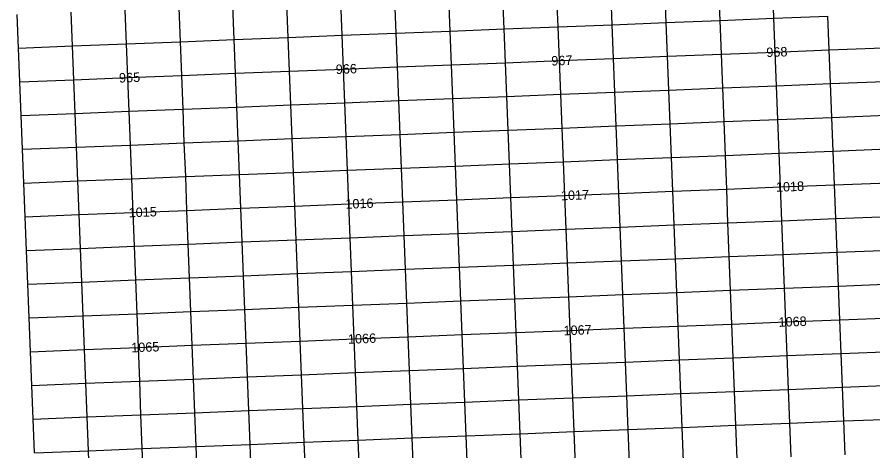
# Model space of a CAD drawing. Extents: x 4542758 to 4575999, y 5384660 to 5413937.
# Drawn here: x 4542994 to 4549331, y 5403450 to 5406662 of the extents above; entities that cross this region are included whole.
import ezdxf

# ---------------------------------------------------------------- set-up
doc = ezdxf.new("R2010")
doc.units = 0
for name, color, linetype in [('eW', 7, 'Continuous'), ('oczyszczalnie', 7, 'Continuous'), ('os - Grabie', 7, 'Continuous'), ('zbiorniki wody', 7, 'Continuous')]:
    doc.layers.add(name, color=color, linetype=linetype)

msp = doc.modelspace()

# ---------------------------------------------------------------- linework, layer by layer
at = {"layer": 'eW'}
for p, q in [((4547799.6, 5406621.9), (4547789.7, 5406871.7)), ((4546201.1, 5406558.9), (4546191.2, 5406808.7)), ((4544602.6, 5406496), (4544592.8, 5406745.7)), ((4543004.1, 5406433), (4542994.3, 5406682.8)), ((4547809.4, 5406372.2), (4547799.6, 5406621.9)), ((4546210.9, 5406309.2), (4546201.1, 5406558.9)), ((4544612.5, 5406246.2), (4544602.6, 5406496)), ((4543014, 5406183.2), (4543004.1, 5406433)), ((4547819.2, 5406122.4), (4547809.4, 5406372.2)), ((4546220.8, 5406059.4), (4546210.9, 5406309.2)), ((4544622.3, 5405996.4), (4544612.5, 5406246.2)), ((4543023.8, 5405933.5), (4543014, 5406183.2)), ((4547829.1, 5405872.6), (4547819.2, 5406122.4)), ((4546230.6, 5405809.7), (4546220.8, 5406059.4)), ((4544632.1, 5405746.7), (4544622.3, 5405996.4)), ((4543033.7, 5405683.7), (4543023.8, 5405933.5)), ((4548628.3, 5405904.1), (4549028, 5405919.9)), ((4549028, 5405919.9), (4549427.6, 5405935.6)), ((4547029.9, 5405841.1), (4547429.5, 5405856.9)), ((4547429.5, 5405856.9), (4547829.1, 5405872.6)), ((4547829.1, 5405872.6), (4548228.7, 5405888.4)), ((4547838.9, 5405622.9), (4547829.1, 5405872.6)), ((4548228.7, 5405888.4), (4548628.3, 5405904.1)), ((4545431.4, 5405778.2), (4545831, 5405793.9)), ((4545831, 5405793.9), (4546230.6, 5405809.7)), ((4546230.6, 5405809.7), (4546630.2, 5405825.4)), ((4546240.5, 5405559.9), (4546230.6, 5405809.7)), ((4546630.2, 5405825.4), (4547029.9, 5405841.1)), ((4543832.9, 5405715.2), (4544232.5, 5405730.9)), ((4544232.5, 5405730.9), (4544632.1, 5405746.7)), ((4544632.1, 5405746.7), (4545031.8, 5405762.4)), ((4544642, 5405496.9), (4544632.1, 5405746.7)), ((4545031.8, 5405762.4), (4545431.4, 5405778.2)), ((4543033.7, 5405683.7), (4543433.3, 5405699.4)), ((4543043.5, 5405433.9), (4543033.7, 5405683.7)), ((4543433.3, 5405699.4), (4543832.9, 5405715.2)), ((4547848.8, 5405373.1), (4547838.9, 5405622.9)), ((4546250.3, 5405310.1), (4546240.5, 5405559.9)), ((4544651.8, 5405247.2), (4544642, 5405496.9)), ((4543053.3, 5405184.2), (4543043.5, 5405433.9)), ((4547858.6, 5405123.4), (4547848.8, 5405373.1)), ((4546260.1, 5405060.4), (4546250.3, 5405310.1)), ((4544661.7, 5404997.4), (4544651.8, 5405247.2)), ((4543063.2, 5404934.4), (4543053.3, 5405184.2)), ((4547868.5, 5404873.6), (4547858.6, 5405123.4)), ((4546270, 5404810.6), (4546260.1, 5405060.4)), ((4544671.5, 5404747.6), (4544661.7, 5404997.4)), ((4543073, 5404684.7), (4543063.2, 5404934.4)), ((4548667.7, 5404905.1), (4549067.3, 5404920.8)), ((4549067.3, 5404920.8), (4549466.9, 5404936.6)), ((4547069.2, 5404842.1), (4547468.8, 5404857.8)), ((4547468.8, 5404857.8), (4547868.5, 5404873.6)), ((4547868.5, 5404873.6), (4548268.1, 5404889.3)), ((4547878.3, 5404623.8), (4547868.5, 5404873.6)), ((4548268.1, 5404889.3), (4548667.7, 5404905.1)), ((4545470.7, 5404779.1), (4545870.4, 5404794.9)), ((4545870.4, 5404794.9), (4546270, 5404810.6)), ((4546270, 5404810.6), (4546669.6, 5404826.4)), ((4546279.8, 5404560.8), (4546270, 5404810.6)), ((4546669.6, 5404826.4), (4547069.2, 5404842.1)), ((4543472.6, 5404700.4), (4543872.2, 5404716.1)), ((4543872.2, 5404716.1), (4544271.9, 5404731.9)), ((4544271.9, 5404731.9), (4544671.5, 5404747.6)), ((4544671.5, 5404747.6), (4545071.1, 5404763.4)), ((4544681.3, 5404497.9), (4544671.5, 5404747.6)), ((4545071.1, 5404763.4), (4545470.7, 5404779.1)), ((4543073, 5404684.7), (4543472.6, 5404700.4)), ((4543082.9, 5404434.9), (4543073, 5404684.7)), ((4547888.1, 5404374.1), (4547878.3, 5404623.8)), ((4546289.7, 5404311.1), (4546279.8, 5404560.8)), ((4544691.2, 5404248.1), (4544681.3, 5404497.9)), ((4543092.7, 5404185.1), (4543082.9, 5404434.9)), ((4547898, 5404124.3), (4547888.1, 5404374.1)), ((4546299.5, 5404061.3), (4546289.7, 5404311.1)), ((4544701, 5403998.3), (4544691.2, 5404248.1)), ((4543102.5, 5403935.4), (4543092.7, 5404185.1)), ((4547907.8, 5403874.5), (4547898, 5404124.3)), ((4546309.3, 5403811.6), (4546299.5, 5404061.3)), ((4544710.9, 5403748.6), (4544701, 5403998.3)), ((4543112.4, 5403685.6), (4543102.5, 5403935.4)), ((4548307.4, 5403890.3), (4548707, 5403906)), ((4548707, 5403906), (4549106.7, 5403921.8)), ((4549106.7, 5403921.8), (4549506.3, 5403937.5)), ((4546709, 5403827.3), (4547108.6, 5403843)), ((4547108.6, 5403843), (4547508.2, 5403858.8)), ((4547508.2, 5403858.8), (4547907.8, 5403874.5)), ((4547907.8, 5403874.5), (4548307.4, 5403890.3)), ((4547917.7, 5403624.8), (4547907.8, 5403874.5)), ((4545110.5, 5403764.3), (4545510.1, 5403780.1)), ((4545510.1, 5403780.1), (4545909.7, 5403795.8)), ((4545909.7, 5403795.8), (4546309.3, 5403811.6)), ((4546309.3, 5403811.6), (4546709, 5403827.3)), ((4546319.2, 5403561.8), (4546309.3, 5403811.6)), ((4543512, 5403701.4), (4543911.6, 5403717.1)), ((4543911.6, 5403717.1), (4544311.2, 5403732.8)), ((4544311.2, 5403732.8), (4544710.9, 5403748.6)), ((4544710.9, 5403748.6), (4545110.5, 5403764.3)), ((4544720.7, 5403498.8), (4544710.9, 5403748.6)), ((4543112.4, 5403685.6), (4543512, 5403701.4)), ((4543122.2, 5403435.8), (4543112.4, 5403685.6)), ((4547927.5, 5403375), (4547917.7, 5403624.8)), ((4546329, 5403312), (4546319.2, 5403561.8)), ((4544730.5, 5403249.1), (4544720.7, 5403498.8))]:
    msp.add_line(p, q, dxfattribs=at)
at = {"layer": 'oczyszczalnie'}
for p, q in [((4548199.2, 5406637.7), (4548189.4, 5406887.4)), ((4546600.7, 5406574.7), (4546590.9, 5406824.5)), ((4547400, 5406606.2), (4547390.1, 5406855.9)), ((4545002.2, 5406511.7), (4544992.4, 5406761.5)), ((4545801.5, 5406543.2), (4545791.6, 5406793)), ((4543403.8, 5406448.7), (4543393.9, 5406698.5)), ((4544203, 5406480.2), (4544193.2, 5406730)), ((4547400, 5406606.2), (4547799.6, 5406621.9)), ((4547799.6, 5406621.9), (4548199.2, 5406637.7)), ((4548199.2, 5406637.7), (4548598.8, 5406653.4)), ((4548209, 5406387.9), (4548199.2, 5406637.7)), ((4548598.8, 5406653.4), (4548998.4, 5406669.2)), ((4549008.3, 5406419.4), (4548998.4, 5406669.2)), ((4545801.5, 5406543.2), (4546201.1, 5406558.9)), ((4546201.1, 5406558.9), (4546600.7, 5406574.7)), ((4546600.7, 5406574.7), (4547000.3, 5406590.4)), ((4546610.5, 5406324.9), (4546600.7, 5406574.7)), ((4547000.3, 5406590.4), (4547400, 5406606.2)), ((4547409.8, 5406356.4), (4547400, 5406606.2)), ((4544203, 5406480.2), (4544602.6, 5406496)), ((4544602.6, 5406496), (4545002.2, 5406511.7)), ((4545002.2, 5406511.7), (4545401.9, 5406527.5)), ((4545012.1, 5406262), (4545002.2, 5406511.7)), ((4545401.9, 5406527.5), (4545801.5, 5406543.2)), ((4545811.3, 5406293.4), (4545801.5, 5406543.2)), ((4543004.1, 5406433), (4543403.8, 5406448.7)), ((4543403.8, 5406448.7), (4543803.4, 5406464.5)), ((4543413.6, 5406199), (4543403.8, 5406448.7)), ((4543803.4, 5406464.5), (4544203, 5406480.2)), ((4544212.8, 5406230.5), (4544203, 5406480.2)), ((4548218.9, 5406138.1), (4548209, 5406387.9)), ((4549018.1, 5406169.6), (4549008.3, 5406419.4)), ((4546620.4, 5406075.2), (4546610.5, 5406324.9)), ((4547419.6, 5406106.7), (4547409.8, 5406356.4)), ((4545021.9, 5406012.2), (4545012.1, 5406262)), ((4545821.2, 5406043.7), (4545811.3, 5406293.4)), ((4543423.4, 5405949.2), (4543413.6, 5406199)), ((4544222.7, 5405980.7), (4544212.8, 5406230.5)), ((4549018.1, 5406169.6), (4549417.7, 5406185.4)), ((4547419.6, 5406106.7), (4547819.2, 5406122.4)), ((4547819.2, 5406122.4), (4548218.9, 5406138.1)), ((4548218.9, 5406138.1), (4548618.5, 5406153.9)), ((4548228.7, 5405888.4), (4548218.9, 5406138.1)), ((4548618.5, 5406153.9), (4549018.1, 5406169.6)), ((4549028, 5405919.9), (4549018.1, 5406169.6)), ((4545821.2, 5406043.7), (4546220.8, 5406059.4)), ((4546220.8, 5406059.4), (4546620.4, 5406075.2)), ((4546620.4, 5406075.2), (4547020, 5406090.9)), ((4546630.2, 5405825.4), (4546620.4, 5406075.2)), ((4547020, 5406090.9), (4547419.6, 5406106.7)), ((4547429.5, 5405856.9), (4547419.6, 5406106.7)), ((4544222.7, 5405980.7), (4544622.3, 5405996.4)), ((4544622.3, 5405996.4), (4545021.9, 5406012.2)), ((4545021.9, 5406012.2), (4545421.5, 5406027.9)), ((4545031.8, 5405762.4), (4545021.9, 5406012.2)), ((4545421.5, 5406027.9), (4545821.2, 5406043.7)), ((4545831, 5405793.9), (4545821.2, 5406043.7)), ((4543023.8, 5405933.5), (4543423.4, 5405949.2)), ((4543423.4, 5405949.2), (4543823, 5405965)), ((4543433.3, 5405699.4), (4543423.4, 5405949.2)), ((4543823, 5405965), (4544222.7, 5405980.7)), ((4544232.5, 5405730.9), (4544222.7, 5405980.7)), ((4549037.8, 5405670.1), (4549028, 5405919.9)), ((4547439.3, 5405607.1), (4547429.5, 5405856.9)), ((4548238.5, 5405638.6), (4548228.7, 5405888.4)), ((4545840.8, 5405544.2), (4545831, 5405793.9)), ((4546640.1, 5405575.6), (4546630.2, 5405825.4)), ((4544242.4, 5405481.2), (4544232.5, 5405730.9)), ((4545041.6, 5405512.7), (4545031.8, 5405762.4)), ((4543443.1, 5405449.7), (4543433.3, 5405699.4)), ((4548638.2, 5405654.4), (4549037.8, 5405670.1)), ((4549037.8, 5405670.1), (4549437.4, 5405685.9)), ((4549047.6, 5405420.3), (4549037.8, 5405670.1)), ((4547039.7, 5405591.4), (4547439.3, 5405607.1)), ((4547439.3, 5405607.1), (4547838.9, 5405622.9)), ((4547449.2, 5405357.4), (4547439.3, 5405607.1)), ((4547838.9, 5405622.9), (4548238.5, 5405638.6)), ((4548238.5, 5405638.6), (4548638.2, 5405654.4)), ((4548248.4, 5405388.9), (4548238.5, 5405638.6)), ((4545441.2, 5405528.4), (4545840.8, 5405544.2)), ((4545840.8, 5405544.2), (4546240.5, 5405559.9)), ((4545850.7, 5405294.4), (4545840.8, 5405544.2)), ((4546240.5, 5405559.9), (4546640.1, 5405575.6)), ((4546640.1, 5405575.6), (4547039.7, 5405591.4)), ((4546649.9, 5405325.9), (4546640.1, 5405575.6)), ((4543842.7, 5405465.4), (4544242.4, 5405481.2)), ((4544242.4, 5405481.2), (4544642, 5405496.9)), ((4544252.2, 5405231.4), (4544242.4, 5405481.2)), ((4544642, 5405496.9), (4545041.6, 5405512.7)), ((4545041.6, 5405512.7), (4545441.2, 5405528.4)), ((4545051.4, 5405262.9), (4545041.6, 5405512.7)), ((4543043.5, 5405433.9), (4543443.1, 5405449.7)), ((4543443.1, 5405449.7), (4543842.7, 5405465.4)), ((4543453, 5405199.9), (4543443.1, 5405449.7)), ((4549057.5, 5405170.6), (4549047.6, 5405420.3)), ((4547459, 5405107.6), (4547449.2, 5405357.4)), ((4548258.2, 5405139.1), (4548248.4, 5405388.9)), ((4545860.5, 5405044.6), (4545850.7, 5405294.4)), ((4546659.8, 5405076.1), (4546649.9, 5405325.9)), ((4544262, 5404981.7), (4544252.2, 5405231.4)), ((4545061.3, 5405013.1), (4545051.4, 5405262.9)), ((4543462.8, 5404950.2), (4543453, 5405199.9)), ((4548657.9, 5405154.8), (4549057.5, 5405170.6)), ((4549057.5, 5405170.6), (4549457.1, 5405186.3)), ((4549067.3, 5404920.8), (4549057.5, 5405170.6)), ((4547059.4, 5405091.9), (4547459, 5405107.6)), ((4547459, 5405107.6), (4547858.6, 5405123.4)), ((4547468.8, 5404857.8), (4547459, 5405107.6)), ((4547858.6, 5405123.4), (4548258.2, 5405139.1)), ((4548258.2, 5405139.1), (4548657.9, 5405154.8)), ((4548268.1, 5404889.3), (4548258.2, 5405139.1)), ((4545460.9, 5405028.9), (4545860.5, 5405044.6)), ((4545860.5, 5405044.6), (4546260.1, 5405060.4)), ((4545870.4, 5404794.9), (4545860.5, 5405044.6)), ((4546260.1, 5405060.4), (4546659.8, 5405076.1)), ((4546659.8, 5405076.1), (4547059.4, 5405091.9)), ((4546669.6, 5404826.4), (4546659.8, 5405076.1)), ((4543862.4, 5404965.9), (4544262, 5404981.7)), ((4544262, 5404981.7), (4544661.7, 5404997.4)), ((4544271.9, 5404731.9), (4544262, 5404981.7)), ((4544661.7, 5404997.4), (4545061.3, 5405013.1)), ((4545061.3, 5405013.1), (4545460.9, 5405028.9)), ((4545071.1, 5404763.4), (4545061.3, 5405013.1)), ((4543063.2, 5404934.4), (4543462.8, 5404950.2)), ((4543462.8, 5404950.2), (4543862.4, 5404965.9)), ((4543472.6, 5404700.4), (4543462.8, 5404950.2)), ((4549077.2, 5404671.1), (4549067.3, 5404920.8)), ((4547478.7, 5404608.1), (4547468.8, 5404857.8)), ((4548277.9, 5404639.6), (4548268.1, 5404889.3)), ((4545880.2, 5404545.1), (4545870.4, 5404794.9)), ((4546679.4, 5404576.6), (4546669.6, 5404826.4)), ((4544281.7, 5404482.1), (4544271.9, 5404731.9)), ((4545081, 5404513.6), (4545071.1, 5404763.4)), ((4543482.5, 5404450.6), (4543472.6, 5404700.4)), ((4548277.9, 5404639.6), (4548677.5, 5404655.3)), ((4548677.5, 5404655.3), (4549077.2, 5404671.1)), ((4549077.2, 5404671.1), (4549476.8, 5404686.8)), ((4549087, 5404421.3), (4549077.2, 5404671.1)), ((4546679.4, 5404576.6), (4547079, 5404592.3)), ((4547079, 5404592.3), (4547478.7, 5404608.1)), ((4547478.7, 5404608.1), (4547878.3, 5404623.8)), ((4547488.5, 5404358.3), (4547478.7, 5404608.1)), ((4547878.3, 5404623.8), (4548277.9, 5404639.6)), ((4548287.8, 5404389.8), (4548277.9, 5404639.6)), ((4545081, 5404513.6), (4545480.6, 5404529.4)), ((4545480.6, 5404529.4), (4545880.2, 5404545.1)), ((4545880.2, 5404545.1), (4546279.8, 5404560.8)), ((4545890, 5404295.3), (4545880.2, 5404545.1)), ((4546279.8, 5404560.8), (4546679.4, 5404576.6)), ((4546689.3, 5404326.8), (4546679.4, 5404576.6)), ((4543482.5, 5404450.6), (4543882.1, 5404466.4)), ((4543882.1, 5404466.4), (4544281.7, 5404482.1)), ((4544281.7, 5404482.1), (4544681.3, 5404497.9)), ((4544291.5, 5404232.4), (4544281.7, 5404482.1)), ((4544681.3, 5404497.9), (4545081, 5404513.6)), ((4545090.8, 5404263.9), (4545081, 5404513.6)), ((4543082.9, 5404434.9), (4543482.5, 5404450.6)), ((4543492.3, 5404200.9), (4543482.5, 5404450.6)), ((4549096.8, 5404171.5), (4549087, 5404421.3)), ((4547498.4, 5404108.5), (4547488.5, 5404358.3)), ((4548297.6, 5404140), (4548287.8, 5404389.8)), ((4545899.9, 5404045.6), (4545890, 5404295.3)), ((4546699.1, 5404077.1), (4546689.3, 5404326.8)), ((4544301.4, 5403982.6), (4544291.5, 5404232.4)), ((4545100.6, 5404014.1), (4545090.8, 5404263.9)), ((4543502.2, 5403951.1), (4543492.3, 5404200.9)), ((4548297.6, 5404140), (4548697.2, 5404155.8)), ((4548697.2, 5404155.8), (4549096.8, 5404171.5)), ((4549096.8, 5404171.5), (4549496.5, 5404187.3)), ((4549106.7, 5403921.8), (4549096.8, 5404171.5)), ((4546699.1, 5404077.1), (4547098.7, 5404092.8)), ((4547098.7, 5404092.8), (4547498.4, 5404108.5)), ((4547498.4, 5404108.5), (4547898, 5404124.3)), ((4547508.2, 5403858.8), (4547498.4, 5404108.5)), ((4547898, 5404124.3), (4548297.6, 5404140)), ((4548307.4, 5403890.3), (4548297.6, 5404140)), ((4545100.6, 5404014.1), (4545500.2, 5404029.8)), ((4545500.2, 5404029.8), (4545899.9, 5404045.6)), ((4545899.9, 5404045.6), (4546299.5, 5404061.3)), ((4545909.7, 5403795.8), (4545899.9, 5404045.6)), ((4546299.5, 5404061.3), (4546699.1, 5404077.1)), ((4546709, 5403827.3), (4546699.1, 5404077.1)), ((4543502.2, 5403951.1), (4543901.8, 5403966.9)), ((4543901.8, 5403966.9), (4544301.4, 5403982.6)), ((4544301.4, 5403982.6), (4544701, 5403998.3)), ((4544311.2, 5403732.8), (4544301.4, 5403982.6)), ((4544701, 5403998.3), (4545100.6, 5404014.1)), ((4545110.5, 5403764.3), (4545100.6, 5404014.1)), ((4543102.5, 5403935.4), (4543502.2, 5403951.1)), ((4543512, 5403701.4), (4543502.2, 5403951.1)), ((4549116.5, 5403672), (4549106.7, 5403921.8)), ((4547518, 5403609), (4547508.2, 5403858.8)), ((4548317.3, 5403640.5), (4548307.4, 5403890.3)), ((4545919.5, 5403546), (4545909.7, 5403795.8)), ((4546718.8, 5403577.5), (4546709, 5403827.3)), ((4544321.1, 5403483.1), (4544311.2, 5403732.8)), ((4545120.3, 5403514.6), (4545110.5, 5403764.3)), ((4543521.8, 5403451.6), (4543512, 5403701.4)), ((4547917.7, 5403624.8), (4548317.3, 5403640.5)), ((4548317.3, 5403640.5), (4548716.9, 5403656.3)), ((4548327.1, 5403390.8), (4548317.3, 5403640.5)), ((4548716.9, 5403656.3), (4549116.5, 5403672)), ((4549116.5, 5403672), (4549516.1, 5403687.8)), ((4549126.4, 5403422.2), (4549116.5, 5403672)), ((4546319.2, 5403561.8), (4546718.8, 5403577.5)), ((4546718.8, 5403577.5), (4547118.4, 5403593.3)), ((4546728.6, 5403327.8), (4546718.8, 5403577.5)), ((4547118.4, 5403593.3), (4547518, 5403609)), ((4547518, 5403609), (4547917.7, 5403624.8)), ((4547527.9, 5403359.3), (4547518, 5403609)), ((4544720.7, 5403498.8), (4545120.3, 5403514.6)), ((4545120.3, 5403514.6), (4545519.9, 5403530.3)), ((4545130.2, 5403264.8), (4545120.3, 5403514.6)), ((4545519.9, 5403530.3), (4545919.5, 5403546)), ((4545919.5, 5403546), (4546319.2, 5403561.8)), ((4545929.4, 5403296.3), (4545919.5, 5403546)), ((4543122.2, 5403435.8), (4543521.8, 5403451.6)), ((4543521.8, 5403451.6), (4543921.5, 5403467.3)), ((4543531.7, 5403201.8), (4543521.8, 5403451.6)), ((4543921.5, 5403467.3), (4544321.1, 5403483.1)), ((4544321.1, 5403483.1), (4544720.7, 5403498.8)), ((4544330.9, 5403233.3), (4544321.1, 5403483.1))]:
    msp.add_line(p, q, dxfattribs=at)
at = {"layer": 'zbiorniki wody'}
for p, q in [((4548598.8, 5406653.4), (4548589, 5406903.2)), ((4547000.3, 5406590.4), (4546990.5, 5406840.2)), ((4545401.9, 5406527.5), (4545392, 5406777.2)), ((4543803.4, 5406464.5), (4543793.5, 5406714.2)), ((4548608.7, 5406403.7), (4548598.8, 5406653.4)), ((4547010.2, 5406340.7), (4547000.3, 5406590.4)), ((4545411.7, 5406277.7), (4545401.9, 5406527.5)), ((4543813.2, 5406214.7), (4543803.4, 5406464.5)), ((4549008.3, 5406419.4), (4549407.9, 5406435.1)), ((4547409.8, 5406356.4), (4547809.4, 5406372.2)), ((4547809.4, 5406372.2), (4548209, 5406387.9)), ((4548209, 5406387.9), (4548608.7, 5406403.7)), ((4548608.7, 5406403.7), (4549008.3, 5406419.4)), ((4548618.5, 5406153.9), (4548608.7, 5406403.7)), ((4545811.3, 5406293.4), (4546210.9, 5406309.2)), ((4546210.9, 5406309.2), (4546610.5, 5406324.9)), ((4546610.5, 5406324.9), (4547010.2, 5406340.7)), ((4547010.2, 5406340.7), (4547409.8, 5406356.4)), ((4547020, 5406090.9), (4547010.2, 5406340.7)), ((4544212.8, 5406230.5), (4544612.5, 5406246.2)), ((4544612.5, 5406246.2), (4545012.1, 5406262)), ((4545012.1, 5406262), (4545411.7, 5406277.7)), ((4545411.7, 5406277.7), (4545811.3, 5406293.4)), ((4545421.5, 5406027.9), (4545411.7, 5406277.7)), ((4543014, 5406183.2), (4543413.6, 5406199)), ((4543413.6, 5406199), (4543813.2, 5406214.7)), ((4543813.2, 5406214.7), (4544212.8, 5406230.5)), ((4543823, 5405965), (4543813.2, 5406214.7)), ((4548628.3, 5405904.1), (4548618.5, 5406153.9)), ((4547029.9, 5405841.1), (4547020, 5406090.9)), ((4545431.4, 5405778.2), (4545421.5, 5406027.9)), ((4543832.9, 5405715.2), (4543823, 5405965)), ((4548638.2, 5405654.4), (4548628.3, 5405904.1)), ((4547039.7, 5405591.4), (4547029.9, 5405841.1)), ((4545441.2, 5405528.4), (4545431.4, 5405778.2)), ((4543842.7, 5405465.4), (4543832.9, 5405715.2)), ((4548648, 5405404.6), (4548638.2, 5405654.4)), ((4547049.5, 5405341.6), (4547039.7, 5405591.4)), ((4545451, 5405278.6), (4545441.2, 5405528.4)), ((4543852.6, 5405215.7), (4543842.7, 5405465.4)), ((4548648, 5405404.6), (4549047.6, 5405420.3)), ((4549047.6, 5405420.3), (4549447.2, 5405436.1)), ((4547049.5, 5405341.6), (4547449.2, 5405357.4)), ((4547449.2, 5405357.4), (4547848.8, 5405373.1)), ((4547848.8, 5405373.1), (4548248.4, 5405388.9)), ((4548248.4, 5405388.9), (4548648, 5405404.6)), ((4548657.9, 5405154.8), (4548648, 5405404.6)), ((4545451, 5405278.6), (4545850.7, 5405294.4)), ((4545850.7, 5405294.4), (4546250.3, 5405310.1)), ((4546250.3, 5405310.1), (4546649.9, 5405325.9)), ((4546649.9, 5405325.9), (4547049.5, 5405341.6)), ((4547059.4, 5405091.9), (4547049.5, 5405341.6)), ((4543852.6, 5405215.7), (4544252.2, 5405231.4)), ((4544252.2, 5405231.4), (4544651.8, 5405247.2)), ((4544651.8, 5405247.2), (4545051.4, 5405262.9)), ((4545051.4, 5405262.9), (4545451, 5405278.6)), ((4545460.9, 5405028.9), (4545451, 5405278.6)), ((4543053.3, 5405184.2), (4543453, 5405199.9)), ((4543453, 5405199.9), (4543852.6, 5405215.7)), ((4543862.4, 5404965.9), (4543852.6, 5405215.7)), ((4548667.7, 5404905.1), (4548657.9, 5405154.8)), ((4547069.2, 5404842.1), (4547059.4, 5405091.9)), ((4545470.7, 5404779.1), (4545460.9, 5405028.9)), ((4543872.2, 5404716.1), (4543862.4, 5404965.9)), ((4548677.5, 5404655.3), (4548667.7, 5404905.1)), ((4547079, 5404592.3), (4547069.2, 5404842.1)), ((4543882.1, 5404466.4), (4543872.2, 5404716.1)), ((4545480.6, 5404529.4), (4545470.7, 5404779.1)), ((4548687.4, 5404405.5), (4548677.5, 5404655.3)), ((4547088.9, 5404342.6), (4547079, 5404592.3)), ((4545490.4, 5404279.6), (4545480.6, 5404529.4)), ((4543891.9, 5404216.6), (4543882.1, 5404466.4)), ((4548287.8, 5404389.8), (4548687.4, 5404405.5)), ((4548687.4, 5404405.5), (4549087, 5404421.3)), ((4548697.2, 5404155.8), (4548687.4, 5404405.5)), ((4549087, 5404421.3), (4549486.6, 5404437)), ((4546689.3, 5404326.8), (4547088.9, 5404342.6)), ((4547088.9, 5404342.6), (4547488.5, 5404358.3)), ((4547098.7, 5404092.8), (4547088.9, 5404342.6)), ((4547488.5, 5404358.3), (4547888.1, 5404374.1)), ((4547888.1, 5404374.1), (4548287.8, 5404389.8)), ((4545090.8, 5404263.9), (4545490.4, 5404279.6)), ((4545490.4, 5404279.6), (4545890, 5404295.3)), ((4545500.2, 5404029.8), (4545490.4, 5404279.6)), ((4545890, 5404295.3), (4546289.7, 5404311.1)), ((4546289.7, 5404311.1), (4546689.3, 5404326.8)), ((4543492.3, 5404200.9), (4543891.9, 5404216.6)), ((4543891.9, 5404216.6), (4544291.5, 5404232.4)), ((4543901.8, 5403966.9), (4543891.9, 5404216.6)), ((4544291.5, 5404232.4), (4544691.2, 5404248.1)), ((4544691.2, 5404248.1), (4545090.8, 5404263.9)), ((4543092.7, 5404185.1), (4543492.3, 5404200.9)), ((4548707, 5403906), (4548697.2, 5404155.8)), ((4547108.6, 5403843), (4547098.7, 5404092.8)), ((4545510.1, 5403780.1), (4545500.2, 5404029.8)), ((4543911.6, 5403717.1), (4543901.8, 5403966.9)), ((4548716.9, 5403656.3), (4548707, 5403906)), ((4547118.4, 5403593.3), (4547108.6, 5403843)), ((4545519.9, 5403530.3), (4545510.1, 5403780.1)), ((4543921.5, 5403467.3), (4543911.6, 5403717.1)), ((4548726.7, 5403406.5), (4548716.9, 5403656.3)), ((4547128.2, 5403343.5), (4547118.4, 5403593.3)), ((4545529.8, 5403280.5), (4545519.9, 5403530.3)), ((4543931.3, 5403217.6), (4543921.5, 5403467.3))]:
    msp.add_line(p, q, dxfattribs=at)

# ---------------------------------------------------------------- texts
at = {"layer": 'os - Grabie'}
for s, p in [('968', (4548543.5, 5406366.1)), ('967', (4546951.3, 5406303.3)), ('966', (4545355.2, 5406240.4)), ('965', (4543750.3, 5406177.2)), ('1018', (4548614.8, 5405368.3)), ('1017', (4547022.6, 5405305.5)), ('1016', (4545426.5, 5405242.6)), ('1015', (4543821.5, 5405179.4)), ('1068', (4548633.9, 5404368.4)), ('1067', (4547041.7, 5404305.7)), ('1066', (4545445.6, 5404242.8)), ('1065', (4543840.6, 5404179.6))]:
    msp.add_text(s, height=70, rotation=2.25621, dxfattribs=at).set_placement(p)

doc.saveas('drawing.dxf')
